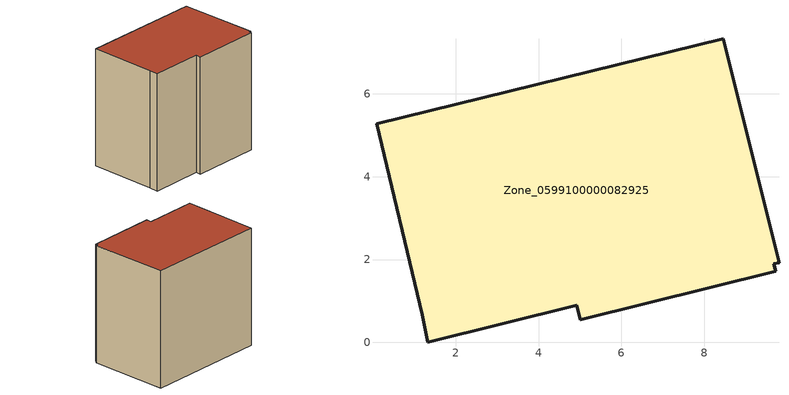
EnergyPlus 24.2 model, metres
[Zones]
Zone_0599100000082925
 floor ground (C_G): 1.19,0.67 0.08,5.28 8.45,7.33 9.81,1.93 9.68,1.89 9.73,1.72 5.01,0.54 4.92,0.9 1.32,0 z0
 wall outside (C_F): 4.92,0.9 5.01,0.54 9.73,1.72 9.68,1.89 9.81,1.93 8.45,7.33 0.08,5.28 1.19,0.67 1.32,0 4.92,0.9 z0:8.33
 roof outside (C_R): 0.08,5.28 1.19,0.67 1.32,0 4.92,0.9 5.01,0.54 9.73,1.72 9.68,1.89 9.81,1.93 8.45,7.33 z8.33
[BUILDING]
Pand.0599100000082925: North Axis=0; Terrain=City; Loads Convergence Tolerance Value=0.04; Temperature Convergence Tolerance Value=0.4; Solar Distribution=FullExterior; Maximum Number of Warmup Days=25; Minimum Number of Warmup Days=1
[Site:Location]
Rotterdam.The.Hague.AP_ZH_NLD Design_Conditions: Latitude=51.96; Longitude=4.45; Time Zone=1; Elevation=-4.5
[SITE:GROUNDTEMPERATURE:BUILDINGSURFACE]
18, 18, 18, 18, 18, 18, 18, 18, 18, 18, 18, 18
[MATERIAL] Thermal Absorptance=0.9; Solar Absorptance=0.7; Visible Absorptance=0.7
Name | Roughness | Thickness | Conductivity | Density | Specific Heat
G.TI.1975-1991 | MediumSmooth | 0.15 | 0.288461 | 540 | 1210
F.TI.1975-1991 | Rough | 0.3 | 0.230769 | 1920 | 840
R.TI.1975-1991 | MediumRough | 0.2 | 0.153846 | 1500 | 1000
[CONSTRUCTION]
C_G: G.TI.1975-1991
C_F: F.TI.1975-1991
C_R: R.TI.1975-1991
[ZONE]
Zone_0599100000082925: Type=1; Multiplier=1; Ceiling Height=Autocalculate; Volume=Autocalculate; Floor Area=autocalculate; Part of Total Floor Area=Yes
[ZONEINFILTRATION:DESIGNFLOWRATE]
Infil_Zone_0599100000082925: Zone or ZoneList or Space or SpaceList=Zone_0599100000082925; Schedule=AlwaysOn; Design Flow Rate Calculation Method=Flow/Area; Flow Rate per Floor Area=0.003; Constant Term Coefficient=1; Temperature Term Coefficient=0; Velocity Term Coefficient=0; Velocity Squared Term Coefficient=0
[HVACTEMPLATE:ZONE:IDEALLOADSAIRSYSTEM]
Zone_0599100000082925: Maximum Heating Supply Air Temperature=50; Minimum Cooling Supply Air Temperature=13; Maximum Heating Supply Air Humidity Ratio=0.0156; Minimum Cooling Supply Air Humidity Ratio=0.0077; Heating Limit=NoLimit; Cooling Limit=NoLimit; Dehumidification Control Type=ConstantSensibleHeatRatio; Cooling Sensible Heat Ratio=0.7; Dehumidification Setpoint=60; Humidification Control Type=None; Humidification Setpoint=30; Outdoor Air Method=None; Outdoor Air Flow Rate per Person=0.00944; Outdoor Air Flow Rate per Zone Floor Area=0; Outdoor Air Flow Rate per Zone=0; Demand Controlled Ventilation Type=None; Outdoor Air Economizer Type=NoEconomizer; Heat Recovery Type=None; Sensible Heat Recovery Effectiveness=0.7; Latent Heat Recovery Effectiveness=0.65
[ZONECONTROL:THERMOSTAT]
ThermostatControl_Zone_0599100000082925: Zone or ZoneList=Zone_0599100000082925; Control Type Schedule=DualSetpointControlType; Control 1=Thermostat_Zone_0599100000082925; Temperature Difference Between Cutout And Setpoint=0
[THERMOSTATSETPOINT:DUALSETPOINT]
Thermostat_Zone_0599100000082925: Heating Setpoint Temperature Schedule=HeatingSetpoint_Zone_0599100000082925; Cooling Setpoint Temperature Schedule=CoolingSetpoint_Zone_0599100000082925
[SCHEDULE:COMPACT]
HeatingSetpoint_Zone_0599100000082925: Through: 12/31, For: AllDays, Until: 24:00, 21
CoolingSetpoint_Zone_0599100000082925: Through: 12/31, For: AllDays, Until: 24:00, 24
DualSetpointControlType: Through: 12/31, For: AllDays, Until: 24:00, 4
AlwaysOn: Through: 12/31, For: AllDays, Until: 24:00, 1
